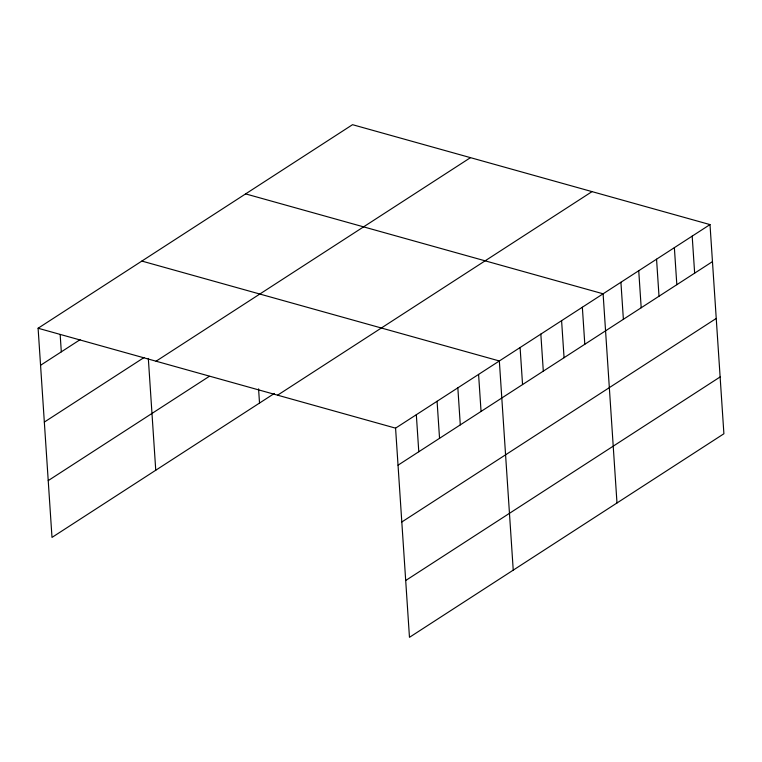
<?xml version="1.0" encoding="UTF-8"?>
<svg xmlns="http://www.w3.org/2000/svg" width="762" height="762" viewBox="0 0 762 762"><rect width="100%" height="100%" fill="white"/><g stroke="black" fill="none" stroke-linecap="round" stroke-linejoin="round"><path stroke-width="1.14" d="M274.368 393.449L51.997 537.41L38.1 328.241L352.53 124.682L710.003 224.59L723.9 433.759L409.47 637.318L395.573 428.149L710.003 224.59M40.557 365.284L80.086 339.69M44.329 422.081L144.142 357.473M156.067 361.207L470.497 157.648M48.216 480.612L209.302 376.333M277.606 395.173L592.036 191.614M398.04 465.182L712.47 261.623M401.812 521.989L716.242 318.43M405.698 580.511L720.128 376.952M245.621 193.891L603.104 293.799L616.991 502.968M141.865 261.071L499.339 360.969L513.236 570.147M38.1 328.241L395.573 428.149M692.191 236.125L694.649 273.158M674.37 247.66L676.827 284.693M656.558 259.194L659.016 296.228M638.737 270.729L641.194 307.762M620.916 282.264L623.383 319.307M582.349 307.229L584.806 344.272M561.594 320.669L564.061 357.702M540.839 334.099L543.306 371.142M520.094 347.539L522.551 384.572M478.584 374.409L481.051 411.442M457.838 387.839L460.296 424.882M437.083 401.279L439.541 438.312M416.328 414.709L418.786 451.752M258.575 388.868L259.518 403.06M148.323 358.426L155.753 470.24M60.16 334.48L61.312 351.844"/></g></svg>
